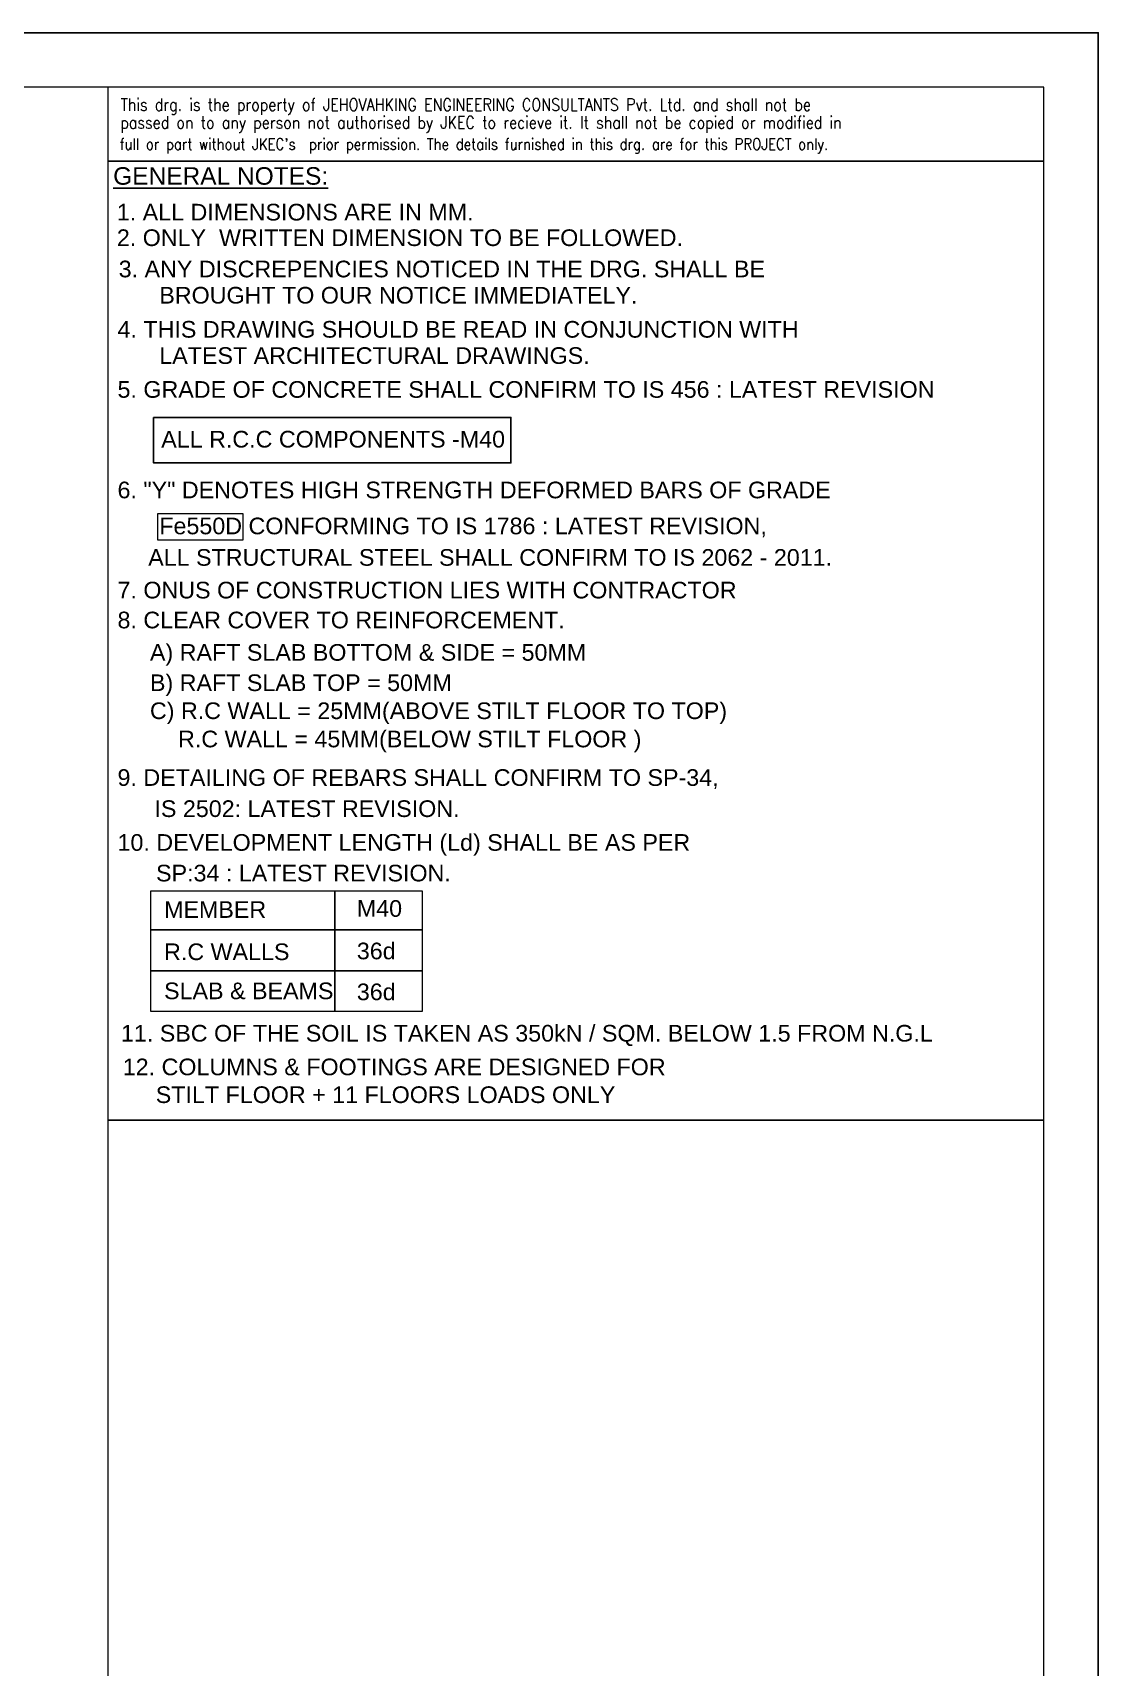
# Model space of a CAD drawing. Header units: inches. Extents: x 264820 to 395319, y -248151 to -162151.
# Drawn here: x 367224 to 386820, y -192212 to -162151 of the extents above; entities that cross this region are included whole.
import ezdxf

# ---------------------------------------------------------------- set-up
doc = ezdxf.new("R2010")
doc.units = ezdxf.units.IN
doc.header["$MEASUREMENT"] = 0
for name, color, linetype in [('DIM', 251, 'Continuous'), ('TITLE-2', 1, 'Continuous'), ('TITLE-3', 3, 'Continuous')]:
    doc.layers.add(name, color=color, linetype=linetype)
for name, color, linetype, lineweight in [('DIM2', 8, 'Continuous', 5), ('JKEC COLHAT', 2, 'Continuous', 20), ('text', 4, 'Continuous', 30)]:
    doc.layers.add(name, color=color, linetype=linetype, lineweight=lineweight)
doc.styles.add('Arial', font='arial.ttf', dxfattribs={"height": 400})
doc.styles.add('STYLET200', font='romans.shx', dxfattribs={"width": 0.85, "height": 200})
doc.styles.add('T300', font='sanss___.ttf', dxfattribs={"height": 350})

msp = doc.modelspace()

# ---------------------------------------------------------------- linework, layer by layer
at = {"layer": 'Defpoints', "ltscale": 0.2}
msp.add_lwpolyline([(264820.1, -248150.6), (386820.1, -248150.6), (386820.1, -162150.6), (264820.1, -162150.6)], close=True, dxfattribs=at)
at = {"layer": 'DIM', "color": 1}
for p, q in [((372777.3, -177934.8), (372777.3, -180153.8)), ((369394.9, -178649.4), (374385.8, -178649.4)), ((369394.9, -179401.6), (374385.8, -179401.6)), ((368611, -182149.6), (385820.1, -182149.6))]:
    msp.add_line(p, q, dxfattribs=at)
msp.add_lwpolyline([(369445.6, -169225.4), (376019.5, -169225.4), (376019.5, -170062.6), (369445.6, -170062.6)], close=True, dxfattribs=at)
at = {"layer": 'DIM2', "color": 1}
for points in [[(369527.9, -170995.4), (371088, -170995.4), (371088, -171481.8), (369527.9, -171481.8)], [(369394.9, -177934.8), (374385.8, -177934.8), (374385.8, -180153.8), (369394.9, -180153.8)]]:
    msp.add_lwpolyline(points, close=True, dxfattribs=at)
at = {"layer": 'JKEC COLHAT', "ltscale": 0.2}
for p, q in [((368611, -164511.3), (368611, -163150.6)), ((368611, -247150.6), (368611, -164511.3)), ((368611, -164511.3), (383682, -164511.3))]:
    msp.add_line(p, q, dxfattribs=at)
msp.add_lwpolyline([(265820.1, -247150.6), (385820.1, -247150.6), (385820.1, -163150.6), (265820.1, -163150.6)], close=True, dxfattribs=at)
at = {"layer": 'TITLE-2', "color": 5}
msp.add_line((368611, -164511.3), (385820.1, -164511.3), dxfattribs=at)

# ---------------------------------------------------------------- texts
at = {"layer": 'text', "style": 'T300'}
for s, p in [('1. ALL DIMENSIONS ARE IN MM.', (368770.5, -165604.2)), ('2. ONLY  WRITTEN DIMENSION TO BE FOLLOWED.', (368771.8, -166073.9)), ('3. ANY DISCREPENCIES NOTICED IN THE DRG. SHALL BE ', (368805.5, -166649.6)), ('BROUGHT TO OUR NOTICE IMMEDIATELY.', (369551.9, -167132)), ('4. THIS DRAWING SHOULD BE READ IN CONJUNCTION WITH ', (368784, -167759.1)), ('LATEST ARCHITECTURAL DRAWINGS.', (369551.9, -168241.5)), ('5. GRADE OF CONCRETE SHALL CONFIRM TO IS 456 : LATEST REVISION', (368784, -168864.7)), ('6. "Y" DENOTES HIGH STRENGTH DEFORMED BARS OF GRADE', (368784, -170713.4)), ('Fe550D CONFORMING TO IS 1786 : LATEST REVISION,', (369551.9, -171375.2)), ('ALL STRUCTURAL STEEL SHALL CONFIRM TO IS 2062 - 2011.', (369348.3, -171953.9)), ('7. ONUS OF CONSTRUCTION LIES WITH CONTRACTOR', (368784, -172554.9)), ('8. CLEAR COVER TO REINFORCEMENT.', (368784, -173104.9)), ('A) RAFT SLAB BOTTOM & SIDE = 50MM', (369380.1, -173700.7)), ('B) RAFT SLAB TOP = 50MM', (369380.1, -174258.5)), ('C) R.C WALL = 25MM(ABOVE STILT FLOOR TO TOP)', (369380.1, -174773.7)), ('     R.C WALL = 45MM(BELOW STILT FLOOR )', (369302.8, -175293)), ('9. DETAILING OF REBARS SHALL CONFIRM TO SP-34,', (368784, -176002)), ('IS 2502: LATEST REVISION.', (369463.2, -176574.5)), ('10. DEVELOPMENT LENGTH (Ld) SHALL BE AS PER ', (368784, -177195.9)), ('SP:34 : LATEST REVISION.', (369492.8, -177759.2)), ('11. SBC OF THE SOIL IS TAKEN AS 350kN / SQM. BELOW 1.5 FROM N.G.L', (368847.3, -180704.7)), ('12. COLUMNS & FOOTINGS ARE DESIGNED FOR ', (368880.1, -181323.8)), ('STILT FLOOR + 11 FLOORS LOADS ONLY', (369487, -181834.6))]:
    msp.add_text(s, height=306.259, dxfattribs=at).set_placement(p)
at = {"layer": 'text', "color": 3, "style": 'Arial'}
for s, height, p in [('ALL R.C.C COMPONENTS -M40', 306.259, (369587.8, -169779.5)), ('MEMBER', 306.26, (369640.2, -178429.8)), ('M40', 306.26, (373184.9, -178410.2)), ('R.C WALLS ', 306.26, (369640.2, -179206.5)), ('36d', 306.26, (373184.9, -179191.5)), ('SLAB & BEAMS', 306.259, (369640.2, -179924.9)), ('36d', 306.26, (373184.9, -179943.7))]:
    msp.add_text(s, height=height, dxfattribs=at).set_placement(p)
at = {"layer": 'TITLE-2', "style": 'STYLET200', "width": 0.85}
for s, height, p in [('This drg. is the property of JEHOVAHKING ENGINEERING CONSULTANTS Pvt. Ltd. and shall not be ', 226.597, (368840.9, -163586.4)), ('passed on to any person not authorised by JKEC to recieve it. It shall not be copied or modified in ', 226.597, (368835.3, -163915.2)), ("full or part without JKEC's  prior permission. The details furnished in this drg. are for this PROJECT only.", 211.056, (368822, -164304.9))]:
    msp.add_text(s, height=height, dxfattribs=at).set_placement(p)
at = {"layer": 'TITLE-3', "color": 1, "style": 'Arial'}
msp.add_text('%%uGENERAL NOTES:', height=322.378, dxfattribs=at).set_placement((368703.7, -164946.5))

doc.saveas('drawing.dxf')
